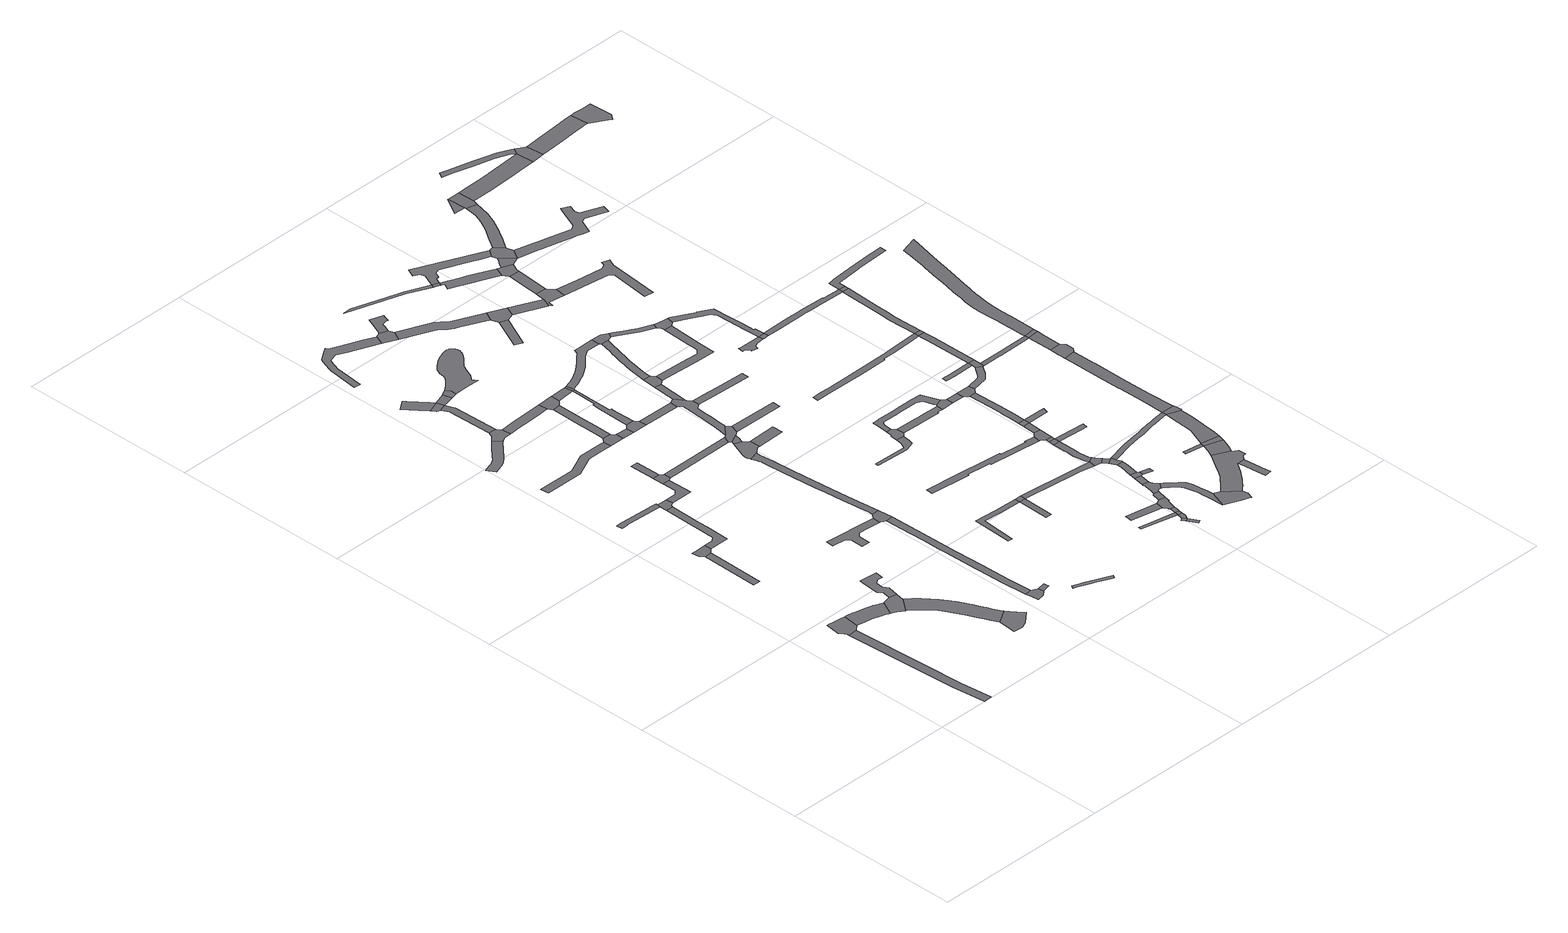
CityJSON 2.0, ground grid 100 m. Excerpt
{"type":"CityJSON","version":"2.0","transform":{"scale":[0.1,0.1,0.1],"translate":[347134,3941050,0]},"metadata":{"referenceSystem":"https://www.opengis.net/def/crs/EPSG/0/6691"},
"CityObjects":{
"road1":{"type":"Road","attributes":{"RoadStructureAttribute.sectionType":"1"},"geometry":[{"type":"MultiSurface","lod":"1","boundaries":[[[0,1,2,3,4,5,6,7]]]}]},
"road2":{"type":"Road","geometry":[{"type":"MultiSurface","lod":"1","boundaries":[[[8,9,10,11,12,13,14,15,3,2,16,17]]]}]},
"road3":{"type":"Road","attributes":{"RoadStructureAttribute.sectionType":"1"},"geometry":[{"type":"MultiSurface","lod":"1","boundaries":[[[16,18,19,20,21,22,23,24,25,26,27,28,29,30,31,32,33,34,35,17]]]}]},
"road4":{"type":"Road","attributes":{"RoadStructureAttribute.sectionType":"1"},"geometry":[{"type":"MultiSurface","lod":"1","boundaries":[[[36,37,38,39,40]]]}]},
"road5":{"type":"Road","geometry":[{"type":"MultiSurface","lod":"1","boundaries":[[[39,41,42,43,44,45,40]]]}]},
"road6":{"type":"Road","geometry":[{"type":"MultiSurface","lod":"1","boundaries":[[[46,47,48,26,25,49,50,51]]]}]},
"road7":{"type":"Road","attributes":{"RoadStructureAttribute.sectionType":"1"},"geometry":[{"type":"MultiSurface","lod":"1","boundaries":[[[52,53,54,55,56,57,58,59,60,61,62,63,64,65,66]]]}]},
"road8":{"type":"Road","attributes":{"RoadStructureAttribute.sectionType":"1"},"geometry":[{"type":"MultiSurface","lod":"1","boundaries":[[[67,68,69,70,71,72,73,74,75,76,77,78,79,80,81,82,83,84,85,86,87,88,89,90,91,92,93,94,95,96,97,98,46,51]]]}]},
"road9":{"type":"Road","geometry":[{"type":"MultiSurface","lod":"1","boundaries":[[[47,99,100,101,102,103,104,105,106,107,108,109,110,48]]]}]},
"road10":{"type":"Road","attributes":{"RoadStructureAttribute.sectionType":"1"},"geometry":[{"type":"MultiSurface","lod":"1","boundaries":[[[111,112,113,42,41,114,115,116,117,118]]]}]},
"road11":{"type":"Road","geometry":[{"type":"MultiSurface","lod":"1","boundaries":[[[119,120,121,122,123,124,125,126,127,128,129,82,81]]]}]},
"road12":{"type":"Road","attributes":{"RoadStructureAttribute.sectionType":"1"},"geometry":[{"type":"MultiSurface","lod":"1","boundaries":[[[130,131,132,133,134,135,136,137,138,139,140,141,142,143,144,145,146,147,148,149,150,151,152,153,154,155,156,157]]]}]},
"road13":{"type":"Road","geometry":[{"type":"MultiSurface","lod":"1","boundaries":[[[118,117,158,159,160,52,66]]]}]},
"road14":{"type":"Road","attributes":{"RoadStructureAttribute.sectionType":"1"},"geometry":[{"type":"MultiSurface","lod":"1","boundaries":[[[161,162,163,164,165,166,167,168,169,170,171,172,173]]]}]},
"road15":{"type":"Road","attributes":{"RoadStructureAttribute.sectionType":"1"},"geometry":[{"type":"MultiSurface","lod":"1","boundaries":[[[159,174,175,176,177,178,160]]]}]},
"road16":{"type":"Road","geometry":[{"type":"MultiSurface","lod":"1","boundaries":[[[179,180,144,143,181,182,183,184,185,186,187]]]}]},
"road17":{"type":"Road","geometry":[{"type":"MultiSurface","lod":"1","boundaries":[[[188,189,190,191,192,193,194,195,196]]]}]},
"road18":{"type":"Road","attributes":{"RoadStructureAttribute.sectionType":"1"},"geometry":[{"type":"MultiSurface","lod":"1","boundaries":[[[197,198,199,200,201,202,203,204,205,206,207,208]]]}]},
"road19":{"type":"Road","geometry":[{"type":"MultiSurface","lod":"1","boundaries":[[[209,210,211,212,213,176,175,214]]]}]},
"road20":{"type":"Road","attributes":{"RoadStructureAttribute.sectionType":"1"},"geometry":[{"type":"MultiSurface","lod":"1","boundaries":[[[215,216,179,187,217,218,219,220]]]}]},
"road21":{"type":"Road","geometry":[{"type":"MultiSurface","lod":"1","boundaries":[[[221,222,223,224,225,226,227,228,229,230,231]]]}]},
"road22":{"type":"Road","attributes":{"RoadStructureAttribute.sectionType":"1"},"geometry":[{"type":"MultiSurface","lod":"1","boundaries":[[[232,233,212,211]]]}]},
"road23":{"type":"Road","geometry":[{"type":"MultiSurface","lod":"1","boundaries":[[[207,234,220,219,208]]]}]},
"road24":{"type":"Road","geometry":[{"type":"MultiSurface","lod":"1","boundaries":[[[235,236,237,238,190,189]]]}]},
"road25":{"type":"Road","attributes":{"RoadStructureAttribute.sectionType":"1"},"geometry":[{"type":"MultiSurface","lod":"1","boundaries":[[[239,240,241,242,243,244,245,246,247,193,192,248,249,250,251,252]]]}]},
"road26":{"type":"Road","attributes":{"RoadStructureAttribute.sectionType":"1"},"geometry":[{"type":"MultiSurface","lod":"1","boundaries":[[[219,253,254,255,256,208]]]}]},
"road27":{"type":"Road","attributes":{"RoadStructureAttribute.sectionType":"1"},"geometry":[{"type":"MultiSurface","lod":"1","boundaries":[[[257,258,186,185,259,260,261,262]]]}]},
"road28":{"type":"Road","geometry":[{"type":"MultiSurface","lod":"1","boundaries":[[[263,264,254,253,265,266,267]]]}]},
"road29":{"type":"Road","geometry":[{"type":"MultiSurface","lod":"1","boundaries":[[[268,269,270,271,166,165,272,273]]]}]},
"road30":{"type":"Road","attributes":{"RoadStructureAttribute.sectionType":"1"},"geometry":[{"type":"MultiSurface","lod":"1","boundaries":[[[274,275,276,277,278,279,280,281,282,283,284,285,286,287,288,289,290,291]]]}]},
"road31":{"type":"Road","geometry":[{"type":"MultiSurface","lod":"1","boundaries":[[[292,239,252,293,294,295,221,231]]]}]},
"road32":{"type":"Road","attributes":{"RoadStructureAttribute.sectionType":"1"},"geometry":[{"type":"MultiSurface","lod":"1","boundaries":[[[296,297,298,299,300,301,302,303,304,305,306,307,308,309,310,311,312,313,314,315,316,317,318,319]]]}]},
"road33":{"type":"Road","attributes":{"RoadStructureAttribute.sectionType":"1"},"geometry":[{"type":"MultiSurface","lod":"1","boundaries":[[[320,321,322,209,214]]]}]},
"road34":{"type":"Road","attributes":{"RoadStructureAttribute.sectionType":"1"},"geometry":[{"type":"MultiSurface","lod":"1","boundaries":[[[323,324,325,326,327,328,329,330,271,270]]]}]},
"road35":{"type":"Road","attributes":{"RoadStructureAttribute.sectionType":"1"},"geometry":[{"type":"MultiSurface","lod":"1","boundaries":[[[331,332,268,273]]]}]},
"road36":{"type":"Road","attributes":{"RoadStructureAttribute.sectionType":"1"},"geometry":[{"type":"MultiSurface","lod":"1","boundaries":[[[333,334,335,336,337,338,339,340,341,342,343,344,345,346,347,295,294,348,349,350,351,352,353,354,355,356,357,358]]]}]},
"road37":{"type":"Road","geometry":[{"type":"MultiSurface","lod":"1","boundaries":[[[359,360,257,262,326,325,361,362,363]]]}]},
"road38":{"type":"Road","geometry":[{"type":"MultiSurface","lod":"1","boundaries":[[[364,365,366,332,331,367]]]}]},
"road39":{"type":"Road","geometry":[{"type":"MultiSurface","lod":"1","boundaries":[[[266,368,369,370,371,372,373,374,375,376,377,378,379,380,381,382,383,384,385,386,387,388,389,390,391,392,393,394,395,396,397,398,399,400,401,402,403,404,405,406,407,408,409,410,411,412,413,414,415,416,417,418,419,420,421,422,423,424,425,426,427,428,429,430,431,432,433,434,435,436,437,438,439,440,441,442,443,444,445,446,447,448,449,450,451,452,453,454,455,456,457,458,459,460,461,462,463,464,465,466,467,468,469,470,471,472,473,474,475,476,477,478,479,480,481,482,483,484,485,486,487,488,489,490,491,492,493,494,495,496,263,267]]]}]},
"road40":{"type":"Road","attributes":{"RoadStructureAttribute.sectionType":"1"},"geometry":[{"type":"MultiSurface","lod":"1","boundaries":[[[497,498,499,500,501,502,503,504,505,506,507,508,509,359,363,504,510,511,512,513,366,365]]]}]},
"road41":{"type":"Road","geometry":[{"type":"MultiSurface","lod":"1","boundaries":[[[514,515,516,517,518,519,520,521,522,523,524,525,526,527,358,357,528,529]]]}]},
"road42":{"type":"Road","geometry":[{"type":"MultiSurface","lod":"1","boundaries":[[[530,531,319,318,532,533]]]}]},
"road43":{"type":"Road","attributes":{"RoadStructureAttribute.sectionType":"1"},"geometry":[{"type":"MultiSurface","lod":"1","boundaries":[[[534,535,536,537,538,516,515]]]}]},
"road44":{"type":"Road","geometry":[{"type":"MultiSurface","lod":"1","boundaries":[[[539,505,504,503,540,541]]]}]},
"road45":{"type":"Road","attributes":{"RoadStructureAttribute.sectionType":"1"},"geometry":[{"type":"MultiSurface","lod":"1","boundaries":[[[542,543,364,367]]]}]},
"road46":{"type":"Road","attributes":{"RoadStructureAttribute.sectionType":"1"},"geometry":[{"type":"MultiSurface","lod":"1","boundaries":[[[544,545,546,547,548,549,550,551,552,553]]]}]},
"road47":{"type":"Road","geometry":[{"type":"MultiSurface","lod":"1","boundaries":[[[554,555,556,322,321,538,537,557]]]}]},
"road48":{"type":"Road","geometry":[{"type":"MultiSurface","lod":"1","boundaries":[[[558,559,560,561,562,563,564,565,566,567,531,530]]]}]},
"road49":{"type":"Road","geometry":[{"type":"MultiSurface","lod":"1","boundaries":[[[568,569,514,529]]]}]},
"road50":{"type":"Road","geometry":[{"type":"MultiSurface","lod":"1","boundaries":[[[570,571,572,543,542,573,574,575,576,577,578,579,580,581,582,556,555,583,584,585,586,587,588,589,590]]]}]},
"road51":{"type":"Road","attributes":{"RoadStructureAttribute.sectionType":"1"},"geometry":[{"type":"MultiSurface","lod":"1","boundaries":[[[553,591,592,593,594,595,596]]]}]},
"road52":{"type":"Road","attributes":{"RoadStructureAttribute.sectionType":"1"},"geometry":[{"type":"MultiSurface","lod":"1","boundaries":[[[532,597,598,599,600,601,602,603,604,605,606,607,608,609,533]]]}]},
"road53":{"type":"Road","geometry":[{"type":"MultiSurface","lod":"1","boundaries":[[[610,544,553,596]]]}]},
"road54":{"type":"Road","geometry":[{"type":"MultiSurface","lod":"1","boundaries":[[[611,612,613,572,571,614,615,616,617,618,619,620]]]}]},
"road55":{"type":"Road","attributes":{"RoadStructureAttribute.sectionType":"1"},"geometry":[{"type":"MultiSurface","lod":"1","boundaries":[[[621,622,554,557]]]}]},
"road56":{"type":"Road","attributes":{"RoadStructureAttribute.sectionType":"1"},"geometry":[{"type":"MultiSurface","lod":"1","boundaries":[[[623,624,625,626,627,628,629,630,631,632,633,634,635,636,637,638,639,640,641,642,643,644,645,646,647,648,649,539,541]]]}]},
"road57":{"type":"Road","geometry":[{"type":"MultiSurface","lod":"1","boundaries":[[[650,651,652,620,619,653,654,655]]]}]},
"road58":{"type":"Road","attributes":{"RoadStructureAttribute.sectionType":"1"},"geometry":[{"type":"MultiSurface","lod":"1","boundaries":[[[656,657,658,659,660,661,662,663,664,665]]]}]},
"road59":{"type":"Road","attributes":{"RoadStructureAttribute.sectionType":"1"},"geometry":[{"type":"MultiSurface","lod":"1","boundaries":[[[666,667,668,669,670,671,672,673]]]}]},
"road60":{"type":"Road","attributes":{"RoadStructureAttribute.sectionType":"1"},"geometry":[{"type":"MultiSurface","lod":"1","boundaries":[[[674,675,676,677]]]}]},
"road61":{"type":"Road","geometry":[{"type":"MultiSurface","lod":"1","boundaries":[[[678,679,680,681,682]]]}]},
"road62":{"type":"Road","attributes":{"RoadStructureAttribute.sectionType":"1"},"geometry":[{"type":"MultiSurface","lod":"1","boundaries":[[[683,684,685,686,687,570,590]]]}]},
"road63":{"type":"Road","attributes":{"RoadStructureAttribute.sectionType":"1"},"geometry":[{"type":"MultiSurface","lod":"1","boundaries":[[[688,689,690,691,692,693,694,695,696,697,698,699,700,701,702,703,704,705,706,707,708,709,710,711,712,713,714,715,716,717,718,650,655]]]}]},
"road64":{"type":"Road","attributes":{"RoadStructureAttribute.sectionType":"1"},"geometry":[{"type":"MultiSurface","lod":"1","boundaries":[[[719,720,721,722,723,724,725,726,727,728,729,730,731,732,733,734,735,736,737]]]}]},
"road65":{"type":"Road","geometry":[{"type":"MultiSurface","lod":"1","boundaries":[[[738,739,740,741]]]}]},
"road66":{"type":"Road","geometry":[{"type":"MultiSurface","lod":"1","boundaries":[[[742,743,744,745,746,747,748,749,750,656,665]]]}]},
"road67":{"type":"Road","geometry":[{"type":"MultiSurface","lod":"1","boundaries":[[[603,602,677,676,751,752]]]}]},
"road68":{"type":"Road","geometry":[{"type":"MultiSurface","lod":"1","boundaries":[[[753,754,755,756,757,758]]]}]},
"road69":{"type":"Road","attributes":{"RoadStructureAttribute.sectionType":"1"},"geometry":[{"type":"MultiSurface","lod":"1","boundaries":[[[759,760,761,762,763,764,765,766,767,768,610,596]]]}]},
"road70":{"type":"Road","geometry":[{"type":"MultiSurface","lod":"1","boundaries":[[[757,769,770,771,758]]]}]},
"road71":{"type":"Road","attributes":{"RoadStructureAttribute.sectionType":"1"},"geometry":[{"type":"MultiSurface","lod":"1","boundaries":[[[772,755,754,773,774,682]]]}]},
"road72":{"type":"Road","geometry":[{"type":"MultiSurface","lod":"1","boundaries":[[[774,775,678,682]]]}]},
"road73":{"type":"Road","geometry":[{"type":"MultiSurface","lod":"1","boundaries":[[[704,703,776,777,778,779,636,635]]]}]},
"road74":{"type":"Road","attributes":{"RoadStructureAttribute.sectionType":"1"},"geometry":[{"type":"MultiSurface","lod":"1","boundaries":[[[775,780,781,782,783,784]]]}]},
"road75":{"type":"Road","geometry":[{"type":"MultiSurface","lod":"1","boundaries":[[[785,666,673,786,787]]]}]},
"road76":{"type":"Road","geometry":[{"type":"MultiSurface","lod":"1","boundaries":[[[788,789,790,791,792,793,738,741,794,795,782,781]]]}]},
"road77":{"type":"Road","attributes":{"RoadStructureAttribute.sectionType":"1"},"geometry":[{"type":"MultiSurface","lod":"1","boundaries":[[[796,797,798,799,800,801,654,653,802,803,804,805]]]}]},
"road78":{"type":"Road","attributes":{"RoadStructureAttribute.sectionType":"1"},"geometry":[{"type":"MultiSurface","lod":"1","boundaries":[[[806,807,752,751,808]]]}]},
"road79":{"type":"Road","attributes":{"RoadStructureAttribute.sectionType":"1"},"geometry":[{"type":"MultiSurface","lod":"1","boundaries":[[[809,810,792,791,811,812]]]}]},
"road80":{"type":"Road","attributes":{"RoadStructureAttribute.sectionType":"1"},"geometry":[{"type":"MultiSurface","lod":"1","boundaries":[[[813,814,815,816,817,818,819,820,821,822,823,743,742]]]}]},
"road81":{"type":"Road","attributes":{"RoadStructureAttribute.sectionType":"1"},"geometry":[{"type":"MultiSurface","lod":"1","boundaries":[[[824,825,826,827,828,829,777,776,830,831,832,833]]]}]},
"road82":{"type":"Road","geometry":[{"type":"MultiSurface","lod":"1","boundaries":[[[811,834,835,836,837,838,839,840,841,842,843,844,845,846,812]]]}]},
"road83":{"type":"Road","attributes":{"RoadStructureAttribute.sectionType":"1"},"geometry":[{"type":"MultiSurface","lod":"1","boundaries":[[[847,848,849,850,851,852,853,854,855,856,857,858,859,860,745,744,861,862,863,864,865,866,867,868,869,870,871,872,873,874]]]}]},
"road84":{"type":"Road","attributes":{"RoadStructureAttribute.sectionType":"1"},"geometry":[{"type":"MultiSurface","lod":"1","boundaries":[[[875,842,841,876,877]]]}]},
"road85":{"type":"Road","attributes":{"RoadStructureAttribute.sectionType":"1"},"geometry":[{"type":"MultiSurface","lod":"1","boundaries":[[[878,879,880,881,882,883,884,885,886,887,888,889,890,891,785,787]]]}]},
"road86":{"type":"Road","attributes":{"RoadStructureAttribute.sectionType":"1"},"geometry":[{"type":"MultiSurface","lod":"1","boundaries":[[[892,893,894,895,896,897,898,899,900,838,837,901,902,903,904,905,906,907,908]]]}]},
"road87":{"type":"Road","geometry":[{"type":"MultiSurface","lod":"1","boundaries":[[[877,876,909,910,911,912,913]]]}]},
"road88":{"type":"Road","geometry":[{"type":"MultiSurface","lod":"1","boundaries":[[[763,914,915,916,917,764]]]}]},
"road89":{"type":"Road","geometry":[{"type":"MultiSurface","lod":"1","boundaries":[[[808,918,919,920,921,922,923,924,806]]]}]},
"road90":{"type":"Road","attributes":{"RoadStructureAttribute.sectionType":"1"},"geometry":[{"type":"MultiSurface","lod":"1","boundaries":[[[925,926,927,913,912,928,929,930]]]}]},
"road91":{"type":"Road","attributes":{"RoadStructureAttribute.sectionType":"1"},"geometry":[{"type":"MultiSurface","lod":"1","boundaries":[[[915,914,931,932]]]}]},
"road92":{"type":"Road","attributes":{"RoadStructureAttribute.sectionType":"1"},"geometry":[{"type":"MultiSurface","lod":"1","boundaries":[[[785,933,934,935,936,937,938,939,940,941,942,943,944,945,946,947,948,949,950,666]]]}]},
"road93":{"type":"Road","geometry":[{"type":"MultiSurface","lod":"1","boundaries":[[[909,951,952,910]]]}]},
"road94":{"type":"Road","geometry":[{"type":"MultiSurface","lod":"1","boundaries":[[[953,932,931,925,930,954,955]]]}]},
"road95":{"type":"Road","attributes":{"RoadStructureAttribute.sectionType":"1"},"geometry":[{"type":"MultiSurface","lod":"1","boundaries":[[[956,957,958,892,908,959,960,961,962]]]}]},
"road96":{"type":"Road","geometry":[{"type":"MultiSurface","lod":"1","boundaries":[[[963,964,965,966,967]]]}]},
"road97":{"type":"Road","geometry":[{"type":"MultiSurface","lod":"1","boundaries":[[[968,969,970,971,824,833,972,973,796,805]]]}]},
"road98":{"type":"Road","attributes":{"RoadStructureAttribute.sectionType":"1"},"geometry":[{"type":"MultiSurface","lod":"1","boundaries":[[[923,974,975,976,977,924]]]}]},
"road99":{"type":"Road","attributes":{"RoadStructureAttribute.sectionType":"1"},"geometry":[{"type":"MultiSurface","lod":"1","boundaries":[[[978,979,965,964]]]}]},
"road100":{"type":"Road","geometry":[{"type":"MultiSurface","lod":"1","boundaries":[[[980,737,736,981,979,978,982]]]}]},
"road101":{"type":"Road","geometry":[{"type":"MultiSurface","lod":"1","boundaries":[[[847,874,983,819,818,984,985]]]}]},
"road102":{"type":"Road","geometry":[{"type":"MultiSurface","lod":"1","boundaries":[[[986,987,988,989,990,991,992,993,994,995,996,997]]]}]},
"road103":{"type":"Road","attributes":{"RoadStructureAttribute.sectionType":"1"},"geometry":[{"type":"MultiSurface","lod":"1","boundaries":[[[998,999,980,982]]]}]},
"road104":{"type":"Road","geometry":[{"type":"MultiSurface","lod":"1","boundaries":[[[975,1000,1001,1002,1003,885,884,976]]]}]},
"road105":{"type":"Road","attributes":{"RoadStructureAttribute.sectionType":"1"},"geometry":[{"type":"MultiSurface","lod":"1","boundaries":[[[1004,1005,1006,1007,1008,1009,764,917,1010,1011,1012,963,1013,1014,1015,1016,964,963,967]]]}]},
"road106":{"type":"Road","geometry":[{"type":"MultiSurface","lod":"1","boundaries":[[[1017,999,998,1018]]]}]},
"road107":{"type":"Road","attributes":{"RoadStructureAttribute.sectionType":"1"},"geometry":[{"type":"MultiSurface","lod":"1","boundaries":[[[1019,1020,1021,1022,1023,1024,1025,1026,986,1027,1028,1029,1030,1031,1032,1033,1034,1035,1036,969,968]]]}]},
"road108":{"type":"Road","attributes":{"RoadStructureAttribute.sectionType":"1"},"geometry":[{"type":"MultiSurface","lod":"1","boundaries":[[[1037,985,984,1038,1039]]]}]},
"road109":{"type":"Road","attributes":{"RoadStructureAttribute.sectionType":"1"},"geometry":[{"type":"MultiSurface","lod":"1","boundaries":[[[1040,1041,1042,1043,1044,1045,1046,1047,1048,1049,1050,1051,1052,1053,1054,1055,1056,1057,1058,1059,1060,1061,1040,1062,1063,1064,1065,1066,1067,1068,1069,1070,1071,1072,1073]]]}]},
"road110":{"type":"Road","geometry":[{"type":"MultiSurface","lod":"1","boundaries":[[[1074,1075,1076,1002,1001,1077]]]}]},
"road111":{"type":"Road","attributes":{"RoadStructureAttribute.sectionType":"1"},"geometry":[{"type":"MultiSurface","lod":"1","boundaries":[[[1078,1079,1080,1081,1082,1083,1084,1085,1086,1017,1018]]]}]},
"road112":{"type":"Road","geometry":[{"type":"MultiSurface","lod":"1","boundaries":[[[921,1087,1088,1089,1090,1091,1092,1093,1094,1095,1096,922]]]}]},
"road113":{"type":"Road","geometry":[{"type":"MultiSurface","lod":"1","boundaries":[[[1097,1098,1099,1027,986,997]]]}]},
"road114":{"type":"Road","geometry":[{"type":"MultiSurface","lod":"1","boundaries":[[[1100,1101,1102,1018,998]]]}]},
"road115":{"type":"Road","geometry":[{"type":"MultiSurface","lod":"1","boundaries":[[[1103,1104,942,941,1074,1077,1105,1106]]]}]},
"road116":{"type":"Road","geometry":[{"type":"MultiSurface","lod":"1","boundaries":[[[1038,1082,1081,1107,1108,1039]]]}]},
"road117":{"type":"Road","geometry":[{"type":"MultiSurface","lod":"1","boundaries":[[[1109,1110,1111,1112,1113,1114,1115,1116,1117,1118,1119,1120,957,956,1121,1122,1123,1124,1125,1126,1127,1128,1129]]]}]},
"road118":{"type":"Road","attributes":{"RoadStructureAttribute.sectionType":"1"},"geometry":[{"type":"MultiSurface","lod":"1","boundaries":[[[955,1130,1131,1132,1133,1134,1135,1136,1137,1138,1139,1140,1141,1142,1143,1144,1145,1146,1147,1148,1149,1150,1151,1152,953]]]}]},
"road119":{"type":"Road","attributes":{"RoadStructureAttribute.sectionType":"1"},"geometry":[{"type":"MultiSurface","lod":"1","boundaries":[[[1153,1154,1155,1156,1157,1158,1129,1128]]]}]},
"road120":{"type":"Road","attributes":{"function":"3","RoadStructureAttribute.sectionType":"1"},"geometry":[{"type":"MultiSurface","lod":"1","boundaries":[[[1159,1160,1161,1162]]]}]},
"road121":{"type":"Road","geometry":[{"type":"MultiSurface","lod":"1","boundaries":[[[1163,1164,1165,1166,1167,1065]]]}]},
"road122":{"type":"Road","attributes":{"RoadStructureAttribute.sectionType":"1"},"geometry":[{"type":"MultiSurface","lod":"1","boundaries":[[[1168,1169,1170,1108,1107,1171,1172,1173,1174,1175,1176]]]}]},
"road123":{"type":"Road","attributes":{"function":"3","RoadStructureAttribute.sectionType":"1"},"geometry":[{"type":"MultiSurface","lod":"1","boundaries":[[[1177,1114,1113,1178,1179,1180,1162]]]}]},
"road124":{"type":"Road","attributes":{"RoadStructureAttribute.sectionType":"1"},"geometry":[{"type":"MultiSurface","lod":"1","boundaries":[[[1181,1182,1183,1184,1185,1186,1187,1188,1189,1190,1191,1192,1193,1194,1103,1106]]]}]},
"road125":{"type":"Road","geometry":[{"type":"MultiSurface","lod":"1","boundaries":[[[1159,1162,1180,1195,1196,1197,1198]]]}]},
"road126":{"type":"Road","geometry":[{"type":"MultiSurface","lod":"1","boundaries":[[[1175,1199,1200,1066,1065,1167,1176]]]}]},
"road127":{"type":"Road","attributes":{"RoadStructureAttribute.sectionType":"1"},"geometry":[{"type":"MultiSurface","lod":"1","boundaries":[[[1201,1202,1203,1204,1205,1206,1207,1208,1027,1099,1209,1210,1211,1212,1213,1214]]]}]},
"road128":{"type":"Road","attributes":{"function":"3","RoadStructureAttribute.sectionType":"1"},"geometry":[{"type":"MultiSurface","lod":"1","boundaries":[[[1215,1216,1217,1218]]]}]},
"road129":{"type":"Road","attributes":{"function":"3","RoadStructureAttribute.sectionType":"1"},"geometry":[{"type":"MultiSurface","lod":"1","boundaries":[[[1219,1220,1221,1198,1197,1222,1223,1224,1225,1226,1139]]]}]},
"road130":{"type":"Road","geometry":[{"type":"MultiSurface","lod":"1","boundaries":[[[1227,1228,1229,1230,1231,1232,1233,1234,1235,1236,1237,1238,1239,1240,1241,1242,1243,1244,1245,1246,1247,1248,1105,1077]]]}]},
"road131":{"type":"Road","geometry":[{"type":"MultiSurface","lod":"1","boundaries":[[[1218,1217,1189,1188,1249,1250]]]}]},
"road132":{"type":"Road","geometry":[{"type":"MultiSurface","lod":"1","boundaries":[[[1251,1140,1139,1226,1252]]]}]},
"road133":{"type":"Road","geometry":[{"type":"MultiSurface","lod":"1","boundaries":[[[1040,1073,1253,1041]]]}]},
"road134":{"type":"Road","attributes":{"RoadStructureAttribute.sectionType":"1"},"geometry":[{"type":"MultiSurface","lod":"1","boundaries":[[[1254,1255,1256,1257,1200,1199,1258,1259,1260,1261,1262]]]}]},
"road135":{"type":"Road","attributes":{"RoadStructureAttribute.sectionType":"1"},"geometry":[{"type":"MultiSurface","lod":"1","boundaries":[[[1263,1264,1265,1266,1041,1253,1267,1268,1269,1270,1271,1214]]]}]},
"road136":{"type":"Road","attributes":{"function":"3","RoadStructureAttribute.sectionType":"1"},"geometry":[{"type":"MultiSurface","lod":"1","boundaries":[[[1251,1272,1273,1274,1275,1276,1277,1278,1279,1280,1281,1282,1283,1284,1285,1286,1287,1288,1289,1290,1140]]]}]},
"road137":{"type":"Road","geometry":[{"type":"MultiSurface","lod":"1","boundaries":[[[1291,1201,1214,1271,1292]]]}]},
"road138":{"type":"Road","geometry":[{"type":"MultiSurface","lod":"1","boundaries":[[[1293,1294,1295,1296,1282,1281,1297,1298]]]}]},
"road139":{"type":"Road","attributes":{"function":"3","RoadStructureAttribute.sectionType":"1"},"geometry":[{"type":"MultiSurface","lod":"1","boundaries":[[[1299,1300,1301,1302,1303,1304,1305,1306,1307,1250,1249]]]}]},
"road140":{"type":"Road","attributes":{"function":"3","RoadStructureAttribute.sectionType":"1"},"geometry":[{"type":"MultiSurface","lod":"1","boundaries":[[[1294,1293,1308,1309,1310,1262]]]}]},
"road141":{"type":"Road","geometry":[{"type":"MultiSurface","lod":"1","boundaries":[[[1310,1311,1254,1262]]]}]},
"road142":{"type":"Road","attributes":{"RoadStructureAttribute.sectionType":"1"},"geometry":[{"type":"MultiSurface","lod":"1","boundaries":[[[1312,1313,1314,1315,1316,1317,1318,1319,1320,1321,1322,1323,1324,1325,1305]]]}]},
"road143":{"type":"Road","attributes":{"RoadStructureAttribute.sectionType":"1"},"geometry":[{"type":"MultiSurface","lod":"1","boundaries":[[[1326,1327,1328,1329,1330,1331,1332,1333,1334,1335,1336,1337,1338,1339,1340,1341,1342,1343,1344,1291,1292]]]}]},
"road144":{"type":"Road","attributes":{"function":"3","RoadStructureAttribute.sectionType":"1"},"geometry":[{"type":"MultiSurface","lod":"1","boundaries":[[[1311,1345,1346,1347,1348,1349,1350,1351,1352,1353,1354,1355,1356,1357,1358,1359,1360,1361,1362,1363,1364,1365,1366,1367,1368,1369,1370,1371,1372,1373,1374,1375,1376,1377,1378,1379,1380,1254]]]}]},
"road145":{"type":"Road","geometry":[{"type":"MultiSurface","lod":"1","boundaries":[[[1312,1305,1304,1381,1382]]]}]},
"road146":{"type":"Road","attributes":{"RoadStructureAttribute.sectionType":"1"},"geometry":[{"type":"MultiSurface","lod":"1","boundaries":[[[1383,1384,1385,1386,1387,1382,1381,1388,1389,1390,1391,1392,1393,1394,1395,1396]]]}]},
"road147":{"type":"Road","geometry":[{"type":"MultiSurface","lod":"1","boundaries":[[[1397,1398,1399,1400,1401,1396,1395,1402,1403,1404]]]}]}
},
"vertices":[
[320,189,0],[307,408,0],[283,834,0],[233,831,0],[257,415,0],[270,185,0],[289,0,0],[339,5,0],
[304,954,0],[273,957,0],[267,958,0],[230,962,0],[218,963,0],[206,879,0],[226,856,0],[232,848,0],[315,862,0],[325,952,0],
[363,854,0],[400,846,0],[444,835,0],[452,832,0],[465,827,0],[483,820,0],[487,819,0],[495,815,0],[535,897,0],[515,906,0],[508,908,0],[482,918,0],[480,919,0],[448,928,0],[413,937,0],[378,944,0],[373,945,0],[341,950,0],
[212,1438,0],[252,1437,0],[259,1736,0],[259,1764,0],[219,1760,0],
[281,1785,0],[281,1825,0],[236,1824,0],[195,1823,0],[201,1784,0],
[617,852,0],[627,900,0],[583,909,0],[512,807,0],[524,801,0],[559,778,0],
[364,2212,0],[364,2224,0],[341,2226,0],[187,2233,0],[141,2236,0],[120,2235,0],[109,2234,0],[111,2201,0],[117,2201,0],[144,2201,0],[143,2206,0],[171,2204,0],[236,2201,0],[347,2195,0],[362,2194,0],
[563,776,0],[591,754,0],[607,739,0],[623,723,0],[630,716,0],[651,692,0],[670,667,0],[687,640,0],[731,552,0],[749,513,0],[760,489,0],[770,464,0],[783,434,0],[796,409,0],[803,396,0],[880,444,0],[877,448,0],[864,473,0],[853,498,0],[842,524,0],[831,550,0],[814,587,0],[811,593,0],[797,623,0],[778,660,0],[766,679,0],[757,694,0],[734,730,0],[709,764,0],[683,797,0],[653,826,0],[621,850,0],
[639,961,0],[621,990,0],[624,1031,0],[648,1048,0],[678,1044,0],[683,1089,0],[586,1100,0],[585,1100,0],[583,1080,0],[575,978,0],[577,974,0],[592,952,0],
[361,2120,0],[356,1845,0],[332,1826,0],[395,1787,0],[397,1921,0],[398,1977,0],[401,2151,0],[361,2152,0],
[798,341,0],[793,293,0],[843,288,0],[850,291,0],[880,303,0],[944,359,0],[927,378,0],[914,395,0],[901,412,0],[894,422,0],[888,430,0],
[29,2945,0],[35,2947,0],[50,2953,0],[59,2955,0],[68,2958,0],[82,2962,0],[97,2970,0],[107,2977,0],[111,2980,0],[122,2990,0],[130,2997,0],[137,3004,0],[220,3088,0],[230,3096,0],[191,3134,0],[164,3106,0],[100,3041,0],[93,3034,0],[86,3027,0],[79,3021,0],[71,3015,0],[62,3011,0],[53,3008,0],[44,3005,0],[35,3002,0],[34,3002,0],[19,2997,0],[3,2992,0],
[406,2164,0],[423,2173,0],[422,2213,0],
[291,2650,0],[310,2659,0],[407,2705,0],[497,2704,0],[552,2704,0],[552,2749,0],[531,2749,0],[399,2750,0],[397,2750,0],[312,2710,0],[281,2695,0],[71,2696,0],[77,2651,0],
[547,2175,0],[544,2313,0],[504,2312,0],[506,2234,0],[484,2214,0],
[233,3189,0],[220,3162,0],[242,3103,0],[253,3107,0],[257,3108,0],[286,3110,0],[295,3111,0],[292,3163,0],[273,3186,0],
[1100,398,0],[1127,422,0],[1121,452,0],[1120,452,0],[1089,468,0],[1050,461,0],[1053,443,0],[1060,392,0],[1061,391,0],
[211,3563,0],[200,3576,0],[176,3605,0],[163,3621,0],[149,3638,0],[142,3646,0],[131,3662,0],[76,3623,0],[134,3553,0],[145,3540,0],[166,3514,0],[232,3537,0],
[562,2363,0],[559,2363,0],[543,2377,0],[503,2377,0],[503,2360,0],[562,2323,0],
[205,3476,0],[224,3440,0],[264,3444,0],[262,3457,0],[244,3494,0],[203,3480,0],
[993,1407,0],[703,1434,0],[699,1389,0],[775,1382,0],[795,1362,0],[792,1286,0],[837,1284,0],[840,1353,0],[862,1374,0],[923,1369,0],[989,1363,0],
[540,2518,0],[500,2518,0],
[185,3488,0],
[1174,433,0],[1169,459,0],[1168,462,0],[1130,454,0],
[1021,1346,0],[1025,1196,0],[1027,1111,0],[1029,1020,0],[1030,969,0],[1035,775,0],[1036,748,0],[1038,660,0],[1039,610,0],[1079,612,0],[1075,776,0],[1071,936,0],[1065,1196,0],[1061,1351,0],
[313,3511,0],[301,3562,0],[278,3553,0],[255,3545,0],
[557,3179,0],[374,3168,0],[363,3115,0],[392,3117,0],[494,3123,0],[560,3127,0],
[330,3577,0],[322,3573,0],[340,3518,0],[351,3519,0],[349,3555,0],
[638,2748,0],[637,2748,0],[618,2771,0],[573,2771,0],[588,2703,0],[637,2703,0],
[1444,273,0],[1424,282,0],[1405,290,0],[1367,307,0],[1337,320,0],[1307,332,0],[1277,343,0],[1274,344,0],[1247,355,0],[1240,336,0],[1251,332,0],[1270,325,0],[1299,313,0],[1329,301,0],[1359,289,0],[1365,286,0],[1397,272,0],[1434,255,0],
[997,1362,0],[1061,1355,0],[1054,1434,0],[1014,1431,0],
[369,4133,0],[242,4186,0],[214,4198,0],[196,4206,0],[187,4222,0],[154,4199,0],[108,4167,0],[103,4152,0],[93,4126,0],[89,4115,0],[84,4100,0],[75,4074,0],[55,3902,0],[90,3898,0],[109,4066,0],[117,4088,0],[124,4106,0],[126,4114,0],[128,4118,0],[134,4134,0],[181,4147,0],[235,4124,0],[400,4055,0],[423,4110,0],
[592,2323,0],[958,2324,0],[975,2364,0],
[619,2867,0],[620,2940,0],[622,3107,0],[577,3101,0],[577,3070,0],[575,2935,0],[574,2868,0],[573,2806,0],
[706,2702,0],[706,2747,0],
[938,2151,0],[940,2145,0],[942,2138,0],[945,2130,0],[947,2122,0],[950,2114,0],[953,2107,0],[953,2091,0],[955,2066,0],[963,1974,0],[980,1776,0],[986,1713,0],[997,1605,0],[1005,1526,0],[1012,1458,0],[1052,1462,0],[1036,1619,0],[1026,1715,0],[1020,1780,0],[1012,1876,0],[1005,1958,0],[995,2070,0],[988,2144,0],[989,2161,0],[989,2169,0],[937,2153,0],
[646,3184,0],[612,3182,0],[630,3115,0],[631,3116,0],[646,3132,0],
[791,2746,0],[771,2768,0],[728,2768,0],[790,2701,0],
[406,3523,0],[448,3521,0],[500,3520,0],[488,3539,0],[481,3543,0],[501,3569,0],[503,3571,0],[515,3601,0],[524,3622,0],[525,3625,0],[530,3636,0],[537,3650,0],[540,3653,0],[545,3657,0],[549,3661,0],[552,3664,0],[556,3668,0],[559,3671,0],[562,3674,0],[565,3677,0],[568,3680,0],[571,3684,0],[575,3688,0],[578,3691,0],[581,3695,0],[584,3698,0],[588,3702,0],[591,3705,0],[593,3709,0],[596,3713,0],[599,3718,0],[600,3719,0],[603,3724,0],[605,3727,0],[606,3728,0],[608,3732,0],[610,3736,0],[611,3741,0],[612,3746,0],[613,3747,0],[613,3752,0],[613,3757,0],[613,3762,0],[612,3766,0],[612,3767,0],[610,3771,0],[608,3775,0],[606,3780,0],[603,3784,0],[600,3788,0],[597,3791,0],[593,3794,0],[589,3796,0],[585,3797,0],[579,3798,0],[576,3799,0],[571,3799,0],[566,3799,0],[562,3798,0],[557,3797,0],[553,3796,0],[548,3795,0],[543,3793,0],[538,3792,0],[534,3790,0],[529,3788,0],[524,3786,0],[519,3785,0],[515,3783,0],[510,3781,0],[506,3779,0],[502,3777,0],[498,3775,0],[494,3772,0],[490,3770,0],[486,3768,0],[482,3765,0],[478,3762,0],[474,3760,0],[470,3757,0],[466,3753,0],[462,3750,0],[457,3747,0],[453,3743,0],[449,3740,0],[446,3737,0],[442,3734,0],[439,3730,0],[436,3727,0],[433,3723,0],[430,3720,0],[427,3716,0],[425,3711,0],[422,3706,0],[421,3704,0],[419,3699,0],[417,3695,0],[416,3691,0],[414,3686,0],[414,3681,0],[413,3677,0],[413,3672,0],[414,3668,0],[413,3663,0],[412,3660,0],[411,3656,0],[409,3651,0],[406,3647,0],[403,3643,0],[400,3639,0],[397,3635,0],[395,3632,0],[392,3629,0],[388,3625,0],[385,3622,0],[382,3618,0],[379,3615,0],[375,3612,0],[372,3609,0],[368,3605,0],[365,3603,0],[362,3600,0],[358,3597,0],[354,3594,0],[350,3591,0],[346,3588,0],[342,3584,0],[338,3582,0],[334,3580,0],
[771,2870,0],[771,2900,0],[771,2908,0],[760,2909,0],[760,2917,0],[760,2969,0],[763,3141,0],[748,3141,0],[741,3187,0],[728,3186,0],[701,3184,0],[674,3184,0],[670,3184,0],[744,2994,0],[733,2993,0],[732,2961,0],[729,2832,0],
[1036,2256,0],[1007,2282,0],[968,2297,0],[934,2209,0],[932,2204,0],[931,2198,0],[930,2193,0],[929,2185,0],[929,2184,0],[930,2176,0],[931,2171,0],[932,2167,0],[934,2162,0],[936,2157,0],[1022,2196,0],[1038,2196,0],
[493,4104,0],[451,4121,0],[480,4021,0],[504,4076,0],
[1009,2287,0],[1016,2310,0],[1022,2333,0],[1024,2339,0],[974,2314,0],
[755,3190,0],[763,3150,0],[764,3150,0],
[998,2698,0],[1002,2743,0],
[1568,1032,0],[1516,1034,0],[1440,1036,0],[1312,1045,0],[1312,1030,0],[1303,822,0],[1328,821,0],[1341,1013,0],[1438,1007,0],[1567,1002,0],
[1062,2402,0],[1042,2424,0],[992,2375,0],[1048,2357,0],
[509,4142,0],[515,4159,0],[542,4168,0],[556,4164,0],[564,4192,0],[569,4207,0],[496,4230,0],[495,4230,0],[480,4193,0],[459,4139,0],
[1195,2201,0],[1193,2261,0],
[1084,2680,0],[1064,2703,0],[1029,2758,0],[1022,2680,0],[1017,2623,0],[1013,2564,0],[1011,2532,0],[1010,2517,0],[1009,2501,0],[1007,2472,0],[1004,2443,0],[1000,2418,0],[996,2393,0],[1044,2438,0],[1047,2468,0],[1049,2495,0],[1049,2499,0],[1051,2530,0],[1052,2561,0],[1057,2619,0],[1083,2639,0],
[1568,990,0],[1564,827,0],[1596,826,0],[1597,876,0],[1598,916,0],[1603,1001,0],
[660,3946,0],[661,3945,0],[700,3911,0],[727,3894,0],[751,3883,0],[895,3819,0],[920,3874,0],[803,3925,0],[755,3946,0],[737,3959,0],[717,3976,0],[693,3997,0],[674,4005,0],
[1604,1031,0],
[1036,2850,0],[1035,2843,0],[1032,2801,0],[1065,2712,0],[1067,2738,0],[1072,2797,0],[1072,2798,0],[1075,2839,0],[1078,2878,0],[1039,2885,0],
[1338,2353,0],[1338,2398,0],
[798,3161,0],[816,3168,0],[831,3174,0],[844,3181,0],[862,3190,0],[891,3208,0],[925,3231,0],[955,3258,0],[982,3284,0],[986,3288,0],[991,3293,0],[1029,3317,0],[1111,3317,0],[1107,3363,0],[1015,3363,0],[991,3363,0],[983,3339,0],[955,3314,0],[953,3312,0],[942,3301,0],[928,3288,0],[900,3263,0],[869,3241,0],[842,3225,0],[814,3211,0],[793,3202,0],[785,3198,0],
[1046,2963,0],[1042,2927,0],[1040,2894,0],[1103,2896,0],[1108,2941,0],[1086,2962,0],
[1523,1767,0],[1519,1734,0],[1503,1699,0],[1493,1699,0],[1316,1703,0],[1315,1686,0],[1500,1679,0],[1557,1696,0],[1563,1724,0],[1567,1762,0],
[904,4215,0],[772,4271,0],[741,4280,0],[498,4357,0],[450,4352,0],[765,4253,0],[774,4249,0],[896,4198,0],
[826,3598,0],[867,3579,0],[951,3760,0],[909,3776,0],
[2014,416,0],[1879,441,0],[1809,456,0],[1806,438,0],[2010,394,0],
[1183,2634,0],[1405,2624,0],[1407,2665,0],[1244,2673,0],[1154,2677,0],
[1087,2965,0],[1089,2989,0],[1092,3013,0],[1096,3037,0],[1099,3057,0],[1100,3061,0],[1104,3081,0],[1108,3102,0],[1113,3122,0],[1118,3143,0],[1124,3167,0],[1127,3182,0],[1128,3185,0],[1138,3221,0],[1148,3260,0],[1159,3304,0],[1119,3308,0],[1109,3270,0],[1099,3231,0],[1093,3210,0],[1089,3192,0],[1079,3152,0],[1074,3132,0],[1069,3111,0],[1065,3090,0],[1060,3068,0],[1057,3046,0],[1056,3043,0],[1053,3018,0],[1050,2994,0],[1047,2970,0],
[1935,1325,0],[1935,1317,0],[1895,1322,0],[1782,1334,0],[1782,1342,0],[1661,1355,0],[1567,1365,0],[1534,1368,0],[1333,1386,0],[1328,1347,0],[1542,1327,0],[1555,1326,0],[1555,1333,0],[1563,1332,0],[1657,1322,0],[1693,1318,0],[1692,1311,0],[1987,1279,0],[1992,1319,0],
[2005,528,0],[1831,562,0],[1823,520,0],[1997,486,0],
[1589,1783,0],[1584,1826,0],[1569,1846,0],[1540,1848,0],[1537,1821,0],[1537,1815,0],[1528,1806,0],[1527,1799,0],[1526,1795,0],
[994,3775,0],[1018,3830,0],
[2018,343,0],[2021,347,0],[2000,359,0],[1989,352,0],[2003,332,0],[2019,341,0],
[1626,1000,0],[1639,1000,0],[1901,973,0],[1942,966,0],[2022,951,0],[2029,990,0],[1967,996,0],[1904,1003,0],[1641,1030,0],[1629,1030,0],
[2031,279,0],[2047,287,0],[2033,315,0],
[2007,372,0],[2030,364,0],[2035,390,0],
[2038,412,0],
[1186,3316,0],[1201,3343,0],[1167,3361,0],[1162,3363,0],
[2040,426,0],[2044,451,0],[2020,454,0],[2017,431,0],[2014,415,0],
[941,4200,0],[928,4185,0],[933,4183,0],
[2045,454,0],[2058,505,0],[2064,503,0],[2071,535,0],[2033,543,0],[2008,527,0],[2014,461,0],[2013,456,0],
[1406,3173,0],[1398,3010,0],[1397,2981,0],[1395,2948,0],[1373,2929,0],[1312,2932,0],[1329,2886,0],[1437,2881,0],[1442,2984,0],[1451,3171,0],
[1188,3755,0],[1166,3764,0],[1164,3700,0],
[2053,590,0],[2045,591,0],[2083,589,0],[2054,595,0],
[1701,1780,0],[1708,1779,0],[1820,1778,0],[1821,1784,0],[1822,1785,0],[1853,1785,0],[1853,1820,0],[1770,1821,0],[1710,1822,0],[1706,1822,0],[1599,1825,0],
[1402,3241,0],[1327,3272,0],[1300,3288,0],[1279,3300,0],[1266,3308,0],[1221,3332,0],[1225,3295,0],[1264,3274,0],[1313,3245,0],[1389,3214,0],
[2086,595,0],[2092,600,0],[2099,603,0],[2107,602,0],[2133,633,0],[2115,648,0],[2108,671,0],[2106,679,0],[2069,686,0],[2067,678,0],[2071,666,0],[2069,659,0],[2060,618,0],
[1900,1844,0],[1868,1932,0],[1864,1943,0],[1809,1943,0],[1730,1943,0],[1681,1943,0],[1657,1943,0],[1589,1944,0],[1584,1944,0],[1570,1944,0],[1546,1944,0],[1545,1936,0],[1545,1933,0],[1545,1907,0],[1571,1893,0],[1583,1912,0],[1598,1911,0],[1679,1911,0],[1693,1911,0],[1768,1911,0],[1802,1911,0],[1812,1908,0],[1822,1905,0],[1829,1901,0],[1833,1897,0],[1836,1892,0],[1854,1842,0],[1858,1829,0],
[2071,699,0],[2115,736,0],[2080,745,0],
[950,4176,0],[948,4170,0],[934,4138,0],[987,4116,0],[1018,4103,0],[1129,4056,0],[1188,4031,0],[1211,4087,0],[1121,4125,0],[1071,4146,0],[1057,4152,0],[1003,4174,0],[980,4184,0],[956,4193,0],
[2247,394,0],[2246,432,0],[2243,448,0],[2239,476,0],[2233,514,0],[2228,541,0],[2225,549,0],[2201,574,0],[2148,620,0],[2116,598,0],[2171,550,0],[2181,534,0],[2189,522,0],[2206,449,0],[2208,415,0],[2209,394,0],[2214,297,0],
[2129,740,0],[2134,763,0],[2129,765,0],[2122,773,0],[2086,779,0],
[2060,944,0],[2088,967,0],[2077,981,0],[2061,1008,0],
[1175,3695,0],[1183,3691,0],[1185,3719,0],[1277,3707,0],[1285,3766,0],[1253,3805,0],[1193,3810,0],
[2102,880,0],[2100,849,0],[2093,812,0],[2136,845,0],[2137,865,0],[2138,878,0],
[2082,917,0],[2113,937,0],
[956,4236,0],[966,4232,0],[968,4237,0],[973,4235,0],[985,4267,0],[1014,4279,0],[1181,4208,0],[1206,4197,0],[1265,4172,0],[1294,4212,0],[1294,4213,0],[1246,4233,0],[1051,4318,0],[916,4377,0],[894,4329,0],[928,4314,0],[937,4289,0],[927,4268,0],
[2184,724,0],[2186,752,0],
[2121,939,0],[2139,888,0],[2128,912,0],
[2358,309,0],[2284,378,0],[2277,382,0],[2309,258,0],[2331,249,0],[2352,241,0],[2367,281,0],
[2048,1208,0],[2049,1238,0],[2012,1239,0],[2011,1219,0],[2011,1208,0],
[1474,3190,0],[1482,3227,0],[1465,3230,0],[1411,3238,0],[1404,3192,0],[1407,3188,0],
[1264,3935,0],[1269,3993,0],[1209,3998,0],[1197,3852,0],
[2050,1260,0],[2013,1261,0],
[2016,1340,0],[1998,1278,0],[2053,1339,0],
[1857,1826,0],[1923,1784,0],[1924,1826,0],
[1673,2815,0],[1555,2816,0],[1540,2817,0],[1537,2787,0],[1551,2786,0],[1552,2785,0],[1568,2771,0],[1568,2758,0],[1603,2754,0],[1607,2772,0],[1628,2783,0],[1674,2787,0],
[2056,1413,0],[2019,1414,0],
[1271,4012,0],[1290,4052,0],[1236,4078,0],[1235,4077,0],
[2010,1161,0],[2010,1139,0],[2010,1123,0],[2009,1075,0],[2012,1052,0],[2017,1011,0],[2053,1023,0],[2047,1077,0],[2047,1096,0],[2133,1203,0],[2224,1197,0],[2228,1226,0],[2155,1231,0],
[2020,1448,0],[2058,1447,0],
[1478,3188,0],[1555,3149,0],[1603,3124,0],[1644,3103,0],[1662,3074,0],[1665,3006,0],[1669,2901,0],[1671,2849,0],[1710,2819,0],[1710,2827,0],[1708,2872,0],[1699,2871,0],[1696,2951,0],[1693,3033,0],[1690,3125,0],[1614,3164,0],[1613,3164,0],[1494,3225,0],
[1981,1826,0],[1992,1782,0],[1993,1826,0],
[2203,2277,0],[2202,2304,0],[2014,2295,0],[2004,2294,0],[1750,2289,0],[1723,2289,0],[1602,2290,0],[1558,2291,0],[1551,2291,0],[1499,2291,0],[1498,2258,0],[1564,2257,0],[1574,2257,0],[1592,2257,0],[1722,2256,0],[1786,2256,0],[1952,2259,0],[1952,2266,0],[2005,2266,0],[2014,2267,0],[2023,2267,0],[2144,2272,0],[2203,2249,0],[2204,2216,0],[2208,1987,0],[2206,1956,0],[2243,1954,0],[2244,1979,0],[2244,1985,0],[2244,2007,0],[2243,2047,0],[2241,2217,0],[2240,2268,0],[2240,2278,0],
[1275,4142,0],[1263,4124,0],[1245,4098,0],[1338,4074,0],
[2060,1515,0],[2059,1609,0],[2057,1677,0],[2056,1765,0],[2019,1764,0],[2021,1636,0],[2022,1578,0],[2022,1540,0],[2023,1515,0],
[1542,3671,0],[1559,3646,0],[1535,3428,0],[1585,3422,0],[1617,3713,0],[1631,3752,0],[1593,3766,0],[1585,3742,0],[1559,3729,0],[1406,3750,0],
[1685,2786,0],[1702,2787,0],[1713,2787,0],
[2180,1414,0],[2191,1447,0],[2092,1447,0],
[1324,4220,0],[1296,4213,0],[1374,4130,0],[1363,4172,0],
[2076,1788,0],[2072,1825,0],
[2569,505,0],[2586,506,0],[2584,551,0],[2554,566,0],[2556,572,0],[2466,615,0],[2418,540,0],[2403,515,0],[2401,512,0],[2371,466,0],[2312,404,0],[2286,380,0],[2370,320,0],[2389,337,0],[2408,357,0],[2427,376,0],[2443,397,0],[2460,418,0],[2505,485,0],[2506,477,0],[2546,482,0],
[2257,946,0],[2323,956,0],[2356,961,0],[2370,964,0],[2388,967,0],[2409,972,0],[2424,975,0],[2442,978,0],[2470,983,0],[2554,997,0],[2555,1023,0],[2484,1014,0],[2462,1009,0],[2436,1005,0],[2383,994,0],[2368,991,0],[2365,991,0],[2364,990,0],[2322,984,0],[2300,981,0],[2274,977,0],[2251,973,0],[2230,968,0],
[2511,435,0],[2520,365,0],[2527,317,0],[2564,322,0],[2558,377,0],[2557,382,0],
[2498,715,0],[2393,730,0],[2391,710,0],[2495,693,0],
[2086,1955,0],[2035,1958,0],[2031,1933,0],[2085,1929,0],[2205,1931,0],
[2193,1895,0],[2166,1857,0],[2149,1841,0],[2167,1807,0],[2182,1822,0],[2197,1836,0],[2200,1841,0],[2233,1889,0],[2202,1908,0],
[2479,650,0],[2569,598,0],[2583,626,0],[2594,662,0],
[1401,4231,0],[1435,4285,0],[1436,4287,0],[1451,4314,0],[1479,4367,0],[1499,4424,0],[1514,4479,0],[1522,4512,0],[1462,4527,0],[1453,4455,0],[1434,4404,0],[1405,4348,0],[1368,4293,0],[1358,4278,0],
[2600,680,0],[2603,696,0],[2603,697,0],[2502,715,0],
[2242,1889,0],[2242,1913,0],
[2211,2808,0],[2124,2810,0],[2111,2811,0],[2110,2818,0],[1991,2822,0],[1914,2821,0],[1884,2821,0],[1723,2819,0],[1777,2787,0],[1943,2788,0],[1959,2789,0],[1991,2789,0],[2088,2787,0],[2210,2783,0],
[1455,4641,0],[1395,4538,0],[1460,4534,0],[1457,4641,0],
[2551,952,0],[2545,873,0],[2542,819,0],[2613,753,0],[2620,816,0],[2626,889,0],[2627,940,0],[2629,970,0],
[1458,4048,0],[1469,4046,0],[1490,4042,0],[1619,4009,0],[1669,3997,0],[1699,3989,0],[1730,3981,0],[1766,4061,0],[1791,4070,0],[1912,4029,0],[1923,4072,0],[1806,4120,0],[1800,4142,0],[1816,4188,0],[1770,4207,0],[1763,4190,0],[1715,4070,0],[1687,4053,0],[1632,4066,0],[1542,4088,0],[1537,4089,0],[1455,4110,0],
[1530,4543,0],[1528,4642,0],
[2628,1018,0],[2635,972,0],
[2239,2305,0],
[2549,1916,0],[2533,1916,0],[2407,1915,0],[2361,1914,0],[2320,1890,0],[2323,1890,0],[2359,1890,0],[2542,1892,0],[2550,1892,0],
[2201,2538,0],[2199,2475,0],[2199,2470,0],[2198,2463,0],[2235,2461,0],[2238,2517,0],[2240,2575,0],[2240,2583,0],[2248,2782,0],
[2627,1026,0],[2621,1176,0],[2620,1205,0],[2618,1346,0],[2618,1353,0],[2618,1384,0],[2618,1531,0],[2618,1532,0],[2616,1619,0],[2617,1663,0],[2552,1655,0],[2552,1614,0],[2553,1404,0],[2554,1368,0],[2554,1303,0],[2554,1300,0],[2555,1187,0],[2555,1095,0],[2555,1094,0],
[2212,2808,0],[2249,2806,0],
[2615,1751,0],[2551,1751,0],[2551,1696,0],[2551,1686,0],[2636,1684,0],[2637,1730,0],
[1637,4546,0],[1643,4546,0],[1781,4551,0],[1783,4551,0],[1855,4557,0],[1953,4564,0],[1946,4664,0],[1694,4646,0],[1599,4644,0],
[2617,1861,0],[2617,1882,0],[2617,1900,0],
[2617,1925,0],
[1964,4699,0],[1933,4715,0],[1886,4736,0],[1832,4752,0],[1763,4771,0],[1682,4792,0],[1631,4804,0],[1583,4818,0],[1563,4787,0],[1625,4771,0],[1730,4743,0],[1848,4712,0],[1893,4696,0],[1927,4679,0],
[2250,2844,0],[2370,2855,0],[2400,2858,0],[2419,2860,0],[2490,2864,0],[2544,2867,0],[2591,2868,0],[2591,2905,0],[2544,2903,0],[2522,2903,0],[2477,2900,0],[2473,2900,0],[2416,2896,0],[2392,2894,0],[2367,2892,0],[2359,2891,0],[2356,2890,0],[2252,2881,0],[2214,2877,0],
[2617,1940,0],[2617,2073,0],[2616,2133,0],[2618,2201,0],[2619,2206,0],[2623,2247,0],[2632,2314,0],[2632,2317,0],[2644,2371,0],[2654,2418,0],[2679,2532,0],[2709,2669,0],[2729,2760,0],[2746,2837,0],[2651,2810,0],[2640,2738,0],[2623,2656,0],[2620,2639,0],[2619,2636,0],[2614,2612,0],[2605,2567,0],[2597,2529,0],[2588,2487,0],[2582,2459,0],[2571,2403,0],[2564,2358,0],[2561,2346,0],[2550,2310,0],[2544,2253,0],[2543,2203,0],[2546,2137,0],[2546,2106,0],[2546,2070,0],[2546,2067,0],[2547,2006,0],[2549,1931,0],
[2027,4570,0],[2019,4670,0],
[2326,4695,0],[2314,4694,0],[2274,4691,0],[2269,4690,0],[2058,4672,0],[2114,4576,0],[2135,4578,0],[2151,4579,0],[2293,4591,0],[2302,4592,0],[2330,4594,0],[2343,4594,0],[2354,4594,0],[2347,4696,0],
[2478,4696,0],[2438,4694,0],[2416,4696,0],[2372,4698,0],[2359,4697,0],[2441,4543,0],[2459,4530,0],[2483,4564,0]
]}
